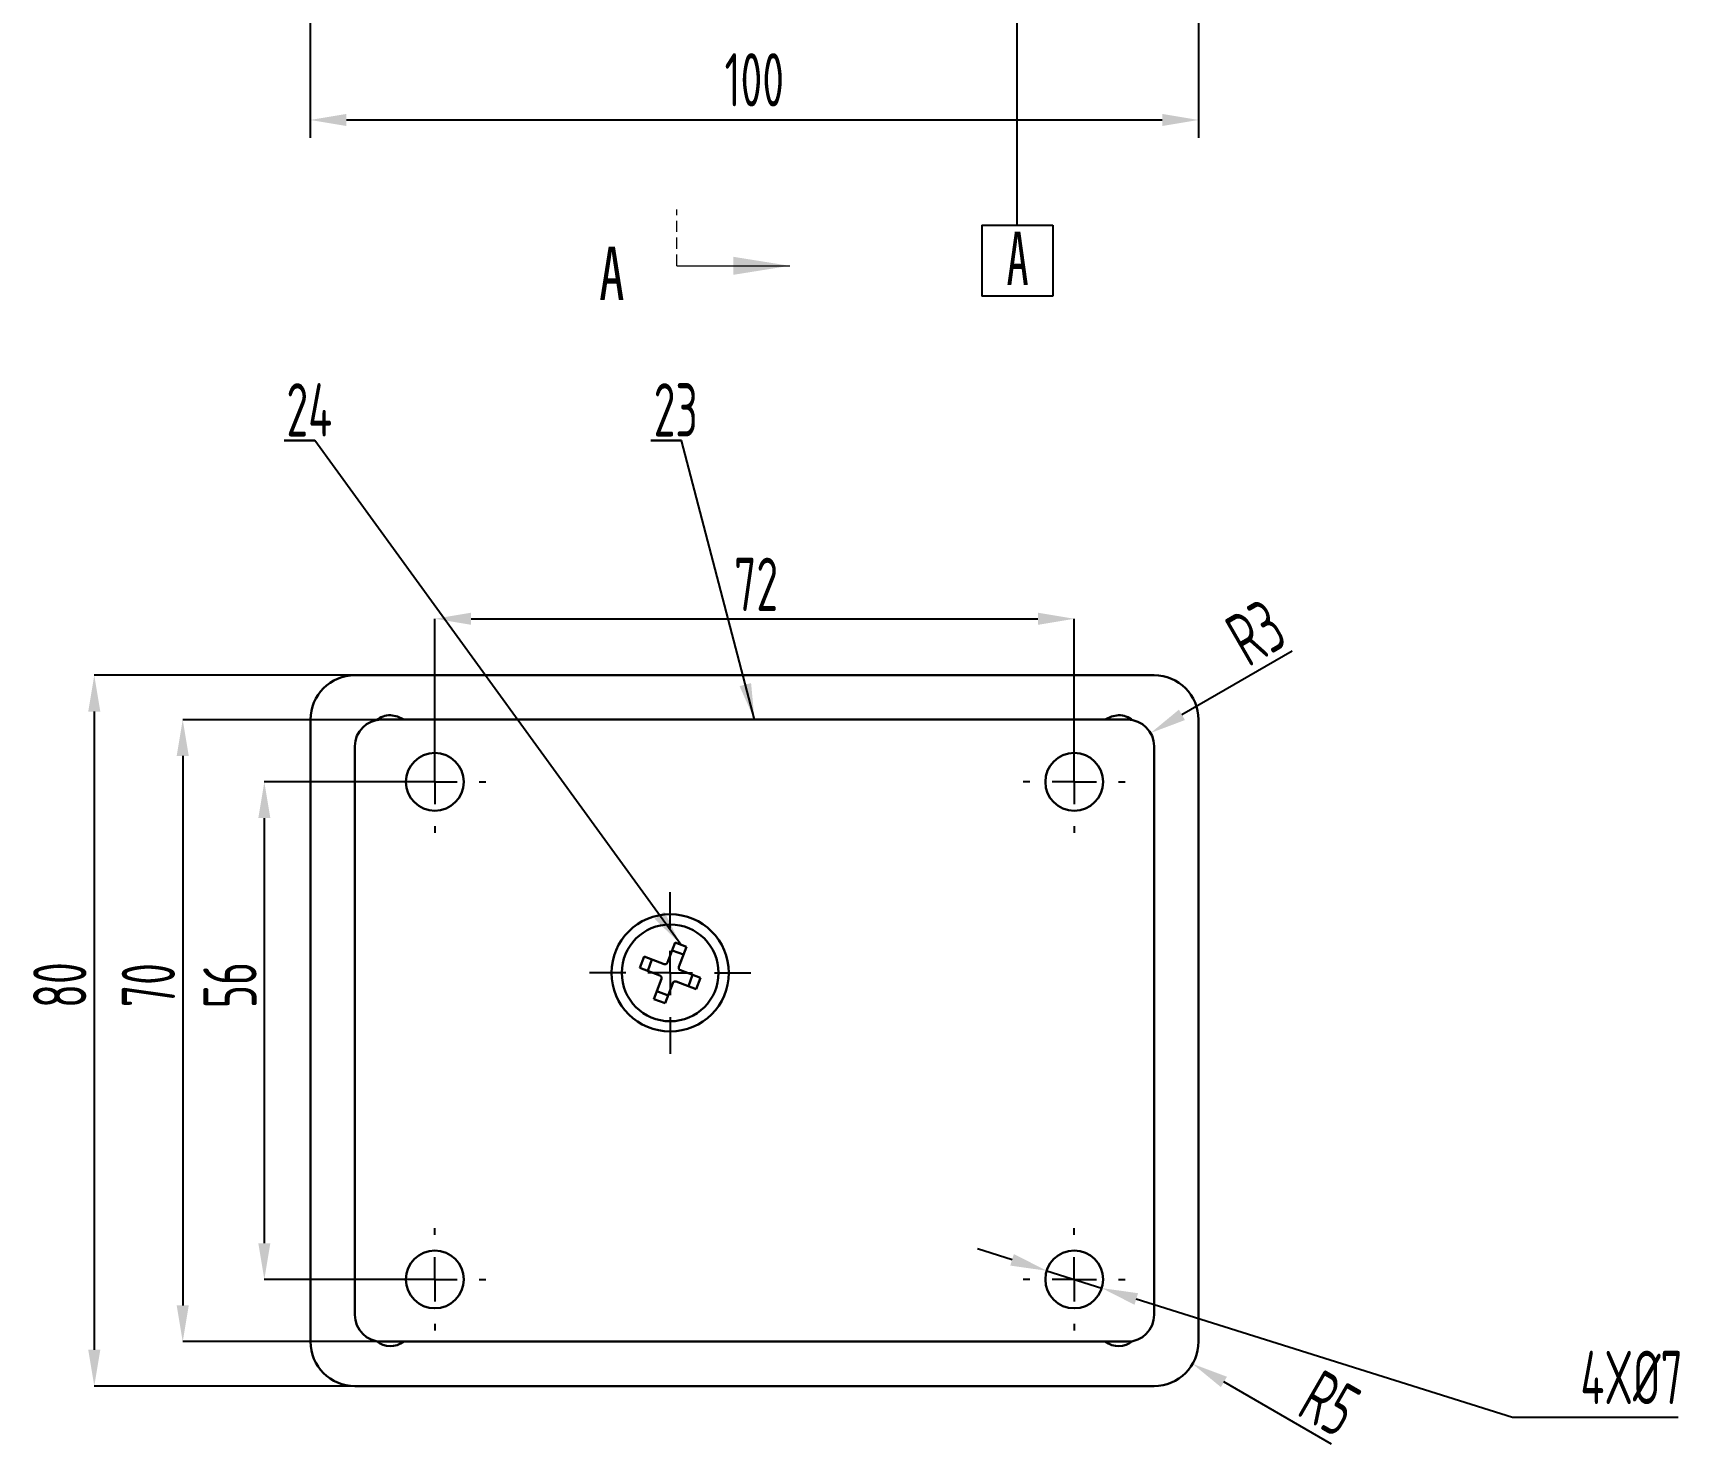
# Model space of a CAD drawing. Header units: millimetres. Extents: x 0 to 2406, y -938 to 757.
# Drawn here: x 1673.2 to 1859, y -911.6 to -752.8 of the extents above; entities that cross this region are included whole.
import ezdxf

# ---------------------------------------------------------------- set-up
doc = ezdxf.new("R2010")
doc.units = ezdxf.units.MM
doc.header["$PDSIZE"] = -1
doc.linetypes.add('HIDDEN', pattern=[1.905, 1.27, -0.635])
doc.layers.add('10', color=7, linetype='Continuous')
doc.styles.add('SLDTEXTSTYLE0', font='TXT', dxfattribs={"width": 0.7, "bigfont": 'bigfont'})
doc.styles.add('SLDTEXTSTYLE2', font='TXT', dxfattribs={"width": 0.7})
doc.styles.add('SLDTEXTSTYLE3', font='TXT', dxfattribs={"width": 0.616667})
doc.dimstyles.new('ISO-25', dxfattribs={"dimtxt": 2.5, "dimasz": 2.5, "dimexe": 1.25, "dimexo": 0.625, "dimtad": 1, "dimtxsty": 'Standard', "dimcen": 2.5, "dimadec": 0, "dimazin": 0, "dimtfac": 1, "dimtmove": 0, "dimatfit": 3, "dimfxl": 1, "dimarcsym": 0})
doc.dimstyles.new('SLDDIMSTYLE2', dxfattribs={"dimtxt": 3.5, "dimasz": 4.08, "dimexe": 0, "dimexo": 0.0625, "dimgap": 0.875, "dimtad": 2, "dimrnd": 1e-09, "dimzin": 12, "dimdsep": 46, "dimtxsty": 'SLDTEXTSTYLE2', "dimsah": 1, "dimcen": 0.09, "dimadec": 0, "dimazin": 3, "dimtfac": 1, "dimtofl": 0, "dimtmove": 0, "dimatfit": 3, "dimfxl": 1, "dimfrac": 2, "dimtolj": 1, "dimtzin": 12, "dimarcsym": 0})
doc.dimstyles.new('SLDDIMSTYLE4', dxfattribs={"dimtxt": 0.18, "dimasz": 4.08, "dimexe": 0, "dimexo": 0.0625, "dimgap": 0, "dimtad": 0, "dimtih": 1, "dimtoh": 1, "dimdec": 0, "dimrnd": 1e-09, "dimzin": 0, "dimdsep": 46, "dimtxsty": 'Standard', "dimsah": 1, "dimcen": 0.09, "dimadec": 0, "dimazin": 0, "dimtfac": 4.08, "dimtdec": 0, "dimtofl": 0, "dimtmove": 0, "dimatfit": 3, "dimfxl": 1, "dimfrac": 2, "dimtolj": 1, "dimtzin": 0, "dimarcsym": 0})
doc.dimstyles.new('SLDDIMSTYLE5', dxfattribs={"dimtxt": 3.5, "dimasz": 4.08, "dimexe": 0, "dimexo": 0.0625, "dimgap": 0.875, "dimtad": 2, "dimrnd": 1e-09, "dimzin": 12, "dimdsep": 46, "dimtxsty": 'SLDTEXTSTYLE2', "dimsah": 1, "dimcen": 0, "dimadec": 0, "dimazin": 3, "dimtfac": 1, "dimtofl": 0, "dimtmove": 0, "dimatfit": 3, "dimfxl": 1, "dimfrac": 2, "dimtolj": 1, "dimtzin": 12, "dimarcsym": 0})

# ---------------------------------------------------------------- blocks, each defined once
blk = doc.blocks.new('*D71')
at = {"layer": '10', "color": 0, "lineweight": -2, "transparency": 16777216}
for p, q in [((1709.37, -825.09), (1680.08, -825.09)), ((1680.08, -829.17), (1680.08, -901.01)), ((1709.37, -905.09), (1680.08, -905.09))]:
    blk.add_line(p, q, dxfattribs=at)
at = {"layer": '10', "color": 0, "transparency": 16777216}
for points in [[(1679.4, -829.17), (1680.76, -829.17), (1680.08, -825.09)], [(1679.4, -901.01), (1680.76, -901.01), (1680.08, -905.09)]]:
    blk.add_solid(points, dxfattribs=at)
at = {"layer": 'Defpoints', "color": 0, "transparency": 16777216}
for p in [(1709.43, -825.09), (1680.08, -905.09), (1709.43, -905.09)]:
    blk.add_point(p, dxfattribs=at)
at = {"layer": '10', "color": 0, "transparency": 16777216, "insert": (1673.2, -859.96), "char_height": 3.5, "width": 3.71, "attachment_point": 2, "rotation": 90, "style": 'SLDTEXTSTYLE2'}
blk.add_mtext('\\A1;{\\Fgbenor|c134;\\H1.71429x;80}', dxfattribs=at)
blk = doc.blocks.new('*D72')
at = {"layer": '10', "color": 0, "lineweight": -2, "transparency": 16777216}
for p, q in [((1712.37, -830.09), (1690.04, -830.09)), ((1690.04, -834.17), (1690.04, -896.01)), ((1712.37, -900.09), (1690.04, -900.09))]:
    blk.add_line(p, q, dxfattribs=at)
at = {"layer": '10', "color": 0, "transparency": 16777216}
for points in [[(1689.36, -834.17), (1690.72, -834.17), (1690.04, -830.09)], [(1689.36, -896.01), (1690.72, -896.01), (1690.04, -900.09)]]:
    blk.add_solid(points, dxfattribs=at)
at = {"layer": 'Defpoints', "color": 0, "transparency": 16777216}
for p in [(1712.43, -830.09), (1690.04, -900.09), (1712.43, -900.09)]:
    blk.add_point(p, dxfattribs=at)
at = {"layer": '10', "color": 0, "transparency": 16777216, "insert": (1683.17, -859.96), "char_height": 3.5, "width": 3.71, "attachment_point": 2, "rotation": 90, "style": 'SLDTEXTSTYLE2'}
blk.add_mtext('\\A1;{\\Fgbenor|c134;\\H1.71429x;70}', dxfattribs=at)
blk = doc.blocks.new('*D73')
at = {"layer": '10', "color": 0, "lineweight": -2, "transparency": 16777216}
blk.add_line((1819.39, -911.61), (1807.29, -904.63), dxfattribs=at)
at = {"layer": '10', "color": 0, "transparency": 16777216}
blk.add_solid([(1807.63, -904.04), (1806.95, -905.21), (1803.76, -902.59)], dxfattribs=at)
at = {"layer": 'Defpoints', "color": 0, "transparency": 16777216}
for p in [(1799.43, -900.09), (1803.76, -902.59)]:
    blk.add_point(p, dxfattribs=at)
at = {"layer": '10', "color": 0, "transparency": 16777216, "insert": (1818.3, -903.04), "char_height": 3.5, "attachment_point": 1, "rotation": 330, "style": 'SLDTEXTSTYLE0'}
blk.add_mtext('\\A1;{\\Fgbenor|c134;\\H1.71429x;R5}', dxfattribs=at)
blk = doc.blocks.new('*D74')
at = {"layer": '10', "color": 0, "lineweight": -2, "transparency": 16777216}
blk.add_line((1814.97, -822.38), (1802.56, -829.55), dxfattribs=at)
at = {"layer": '10', "color": 0, "transparency": 16777216}
blk.add_solid([(1802.22, -828.96), (1802.9, -830.13), (1799.03, -831.59)], dxfattribs=at)
at = {"layer": 'Defpoints', "color": 0, "transparency": 16777216}
for p in [(1799.03, -831.59), (1796.43, -833.09)]:
    blk.add_point(p, dxfattribs=at)
at = {"layer": '10', "color": 0, "transparency": 16777216, "insert": (1807.01, -819.04), "char_height": 3.5, "width": 4.3372, "attachment_point": 1, "rotation": 30, "style": 'SLDTEXTSTYLE2'}
blk.add_mtext('\\A1;{\\Fgbenor|c134;\\H1.71429x;R3}', dxfattribs=at)
blk = doc.blocks.new('*D75')
at = {"layer": '10', "color": 0, "lineweight": -2, "transparency": 16777216}
for p, q in [((1718.43, -837.02), (1718.43, -818.73)), ((1722.51, -818.73), (1786.35, -818.73)), ((1790.43, -837.02), (1790.43, -818.73))]:
    blk.add_line(p, q, dxfattribs=at)
at = {"layer": '10', "color": 0, "transparency": 16777216}
for points in [[(1722.51, -818.05), (1722.51, -819.41), (1718.43, -818.73)], [(1786.35, -818.05), (1786.35, -819.41), (1790.43, -818.73)]]:
    blk.add_solid(points, dxfattribs=at)
at = {"layer": 'Defpoints', "color": 0, "transparency": 16777216}
for p in [(1790.43, -818.73), (1718.43, -837.09), (1790.43, -837.09)]:
    blk.add_point(p, dxfattribs=at)
at = {"layer": '10', "color": 0, "transparency": 16777216, "insert": (1754.61, -811.85), "char_height": 3.5, "attachment_point": 2, "style": 'SLDTEXTSTYLE2'}
blk.add_mtext('\\A1;{\\Fgbenor|c134;\\H1.71429x;72}', dxfattribs=at)
blk = doc.blocks.new('*D76')
at = {"layer": '10', "color": 0, "lineweight": -2, "transparency": 16777216}
for p, q in [((1718.37, -837.09), (1699.23, -837.09)), ((1699.23, -841.17), (1699.23, -889.01)), ((1718.37, -893.09), (1699.23, -893.09))]:
    blk.add_line(p, q, dxfattribs=at)
at = {"layer": '10', "color": 0, "transparency": 16777216}
for points in [[(1698.55, -841.17), (1699.91, -841.17), (1699.23, -837.09)], [(1698.55, -889.01), (1699.91, -889.01), (1699.23, -893.09)]]:
    blk.add_solid(points, dxfattribs=at)
at = {"layer": 'Defpoints', "color": 0, "transparency": 16777216}
for p in [(1718.43, -837.09), (1699.23, -893.09), (1718.43, -893.09)]:
    blk.add_point(p, dxfattribs=at)
at = {"layer": '10', "color": 0, "transparency": 16777216, "insert": (1692.36, -859.96), "char_height": 3.5, "width": 4.1183, "attachment_point": 2, "rotation": 90, "style": 'SLDTEXTSTYLE2'}
blk.add_mtext('\\A1;{\\Fgbenor|c134;\\H1.71429x;56}', dxfattribs=at)
blk = doc.blocks.new('SW_NOTE_0_12')
at = {"layer": '10', "color": 0}
for p, q in [((-3.46, 0), (0, 0)), ((0, 0), (-3.46, 0)), ((-3.46, 0), (0, 0)), ((0, 0), (-3.46, 0)), ((-3.46, 0), (0, 0)), ((0, 0), (-3.46, 0))]:
    blk.add_line(p, q, dxfattribs=at)
at = {"layer": '10', "color": 0, "insert": (-0.64, 6.45), "char_height": 6, "attachment_point": 2, "style": 'SLDTEXTSTYLE2'}
blk.add_mtext('{\\Fgbenor|c0;24}', dxfattribs=at)
blk = doc.blocks.new('SW_NOTE_0_13')
at = {"layer": '10', "color": 0}
for p, q in [((-3.46, 0), (0, 0)), ((0, 0), (-3.46, 0)), ((-3.46, 0), (0, 0)), ((0, 0), (-3.46, 0)), ((-3.46, 0), (0, 0)), ((0, 0), (-3.46, 0))]:
    blk.add_line(p, q, dxfattribs=at)
at = {"layer": '10', "color": 0, "insert": (-0.64, 6.45), "char_height": 6, "attachment_point": 2, "style": 'SLDTEXTSTYLE2'}
blk.add_mtext('{\\Fgbenor|c0;23}', dxfattribs=at)
blk = doc.blocks.new('SW_CENTERMARKSYMBOL_0')
at = {"layer": '10', "color": 0}
for p, q in [((0, 5), (0, 5.75)), ((0, 0), (0, 2.5)), ((-5, 0), (-5.75, 0)), ((0, 0), (-2.5, 0)), ((0, 0), (0, -2.5)), ((0, 0), (2.5, 0)), ((5, 0), (5.75, 0)), ((0, -5), (0, -5.75))]:
    blk.add_line(p, q, dxfattribs=at)
blk = doc.blocks.new('SW_CENTERMARKSYMBOL_1')
at = {"layer": '10', "color": 0}
for p, q in [((0, 5), (0, 5.75)), ((0, 0), (0, 2.5)), ((-5, 0), (-5.75, 0)), ((0, 0), (-2.5, 0)), ((0, 0), (0, -2.5)), ((0, 0), (2.5, 0)), ((5, 0), (5.75, 0)), ((0, -5), (0, -5.75))]:
    blk.add_line(p, q, dxfattribs=at)
blk = doc.blocks.new('SW_CENTERMARKSYMBOL_2')
at = {"layer": '10', "color": 0}
for p, q in [((0, 5), (0, 5.75)), ((0, 0), (0, 2.5)), ((-5, 0), (-5.75, 0)), ((0, 0), (-2.5, 0)), ((0, 0), (0, -2.5)), ((0, 0), (2.5, 0)), ((5, 0), (5.75, 0)), ((0, -5), (0, -5.75))]:
    blk.add_line(p, q, dxfattribs=at)
blk = doc.blocks.new('SW_CENTERMARKSYMBOL_3')
at = {"layer": '10', "color": 0}
for p, q in [((0, 5), (0, 5.75)), ((0, 0), (0, 2.5)), ((-5, 0), (-5.75, 0)), ((0, 0), (-2.5, 0)), ((0, 0), (0, -2.5)), ((0, 0), (2.5, 0)), ((5, 0), (5.75, 0)), ((0, -5), (0, -5.75))]:
    blk.add_line(p, q, dxfattribs=at)
blk = doc.blocks.new('SW_CENTERMARKSYMBOL_4')
at = {"layer": '10', "color": 0}
for p, q in [((0, 5), (0, 9.1)), ((0, 0), (0, 2.5)), ((-5, 0), (-9.1, 0)), ((0, 0), (-2.5, 0)), ((0, 0), (0, -2.5)), ((0, 0), (2.5, 0)), ((5, 0), (9.1, 0)), ((0, -5), (0, -9.1))]:
    blk.add_line(p, q, dxfattribs=at)
blk = doc.blocks.new('*D62')
at = {"color": 0, "lineweight": -2, "transparency": 16777216}
for p, q in [((1783.44, -890.88), (1779.55, -889.66)), ((1787.33, -892.11), (1793.53, -894.06)), ((1839.79, -908.64), (1797.42, -895.29)), ((1858.45, -908.64), (1839.79, -908.64))]:
    blk.add_line(p, q, dxfattribs=at)
at = {"color": 0, "transparency": 16777216}
for points in [[(1783.64, -890.23), (1783.23, -891.53), (1787.33, -892.11)], [(1797.62, -894.64), (1797.22, -895.94), (1793.53, -894.06)]]:
    blk.add_solid(points, dxfattribs=at)
at = {"layer": 'Defpoints', "color": 0, "transparency": 16777216}
for p in [(1787.33, -892.11), (1793.53, -894.06)]:
    blk.add_point(p, dxfattribs=at)
at = {"color": 0, "transparency": 16777216, "insert": (1853.2, -904.12), "char_height": 3.5, "attachment_point": 5, "style": 'SLDTEXTSTYLE0'}
blk.add_mtext('{\\Fgbenor|c134;\\H1.71429x;4X\\Fgbenor|c0;%%C\\Fgbenor|c134;7}', dxfattribs=at)
blk = doc.blocks.new('*D63')
at = {"color": 0, "lineweight": -2, "transparency": 16777216}
for p, q in [((1704.4, -742.46), (1704.4, -764.59)), ((1804.43, -742.46), (1804.43, -764.59)), ((1708.48, -762.59), (1800.35, -762.59))]:
    blk.add_line(p, q, dxfattribs=at)
at = {"color": 0, "transparency": 16777216}
for points in [[(1708.48, -761.91), (1708.48, -763.27), (1704.4, -762.59)], [(1800.35, -761.91), (1800.35, -763.27), (1804.43, -762.59)]]:
    blk.add_solid(points, dxfattribs=at)
at = {"layer": 'Defpoints', "color": 0, "transparency": 16777216}
for p in [(1704.4, -742.46), (1804.43, -742.46), (1804.43, -762.59)]:
    blk.add_point(p, dxfattribs=at)
at = {"color": 0, "transparency": 16777216, "insert": (1754.41, -758.07), "char_height": 3.5, "attachment_point": 5, "style": 'SLDTEXTSTYLE0'}
blk.add_mtext('{\\Fgbenor|c134;\\H1.71429x;100}', dxfattribs=at)

msp = doc.modelspace()

# ---------------------------------------------------------------- linework, layer by layer
for p, q in [((1784.0154796, -774.4166149), (1784.0154796, -749.4166149)), ((1780.0154796, -774.4166149), (1780.0154796, -782.4166149)), ((1780.0154796, -774.4166149), (1788.0154796, -774.4166149)), ((1788.0154796, -774.4166149), (1788.0154796, -782.4166149)), ((1788.0154796, -782.4166149), (1780.0154796, -782.4166149))]:
    msp.add_line(p, q)
at = {"color": 7, "linetype": 'HIDDEN', "lineweight": 18}
msp.add_line((1745.6880883, -779.0044928), (1745.6880883, -772.6544928), dxfattribs=at)
at = {"color": 7, "linetype": 'Continuous', "lineweight": 18}
msp.add_line((1745.6880883, -779.0044928), (1758.3880883, -779.0044928), dxfattribs=at)
at = {"color": 7, "linetype": 'Continuous', "lineweight": 30}
for p, q in [((1799.4289053, -825.0851052), (1709.4289053, -825.0851052)), ((1704.4289053, -830.0851052), (1704.4289053, -900.0851052)), ((1796.4289053, -830.0851052), (1712.4289053, -830.0851052)), ((1804.4289053, -900.0851052), (1804.4289053, -830.0851052)), ((1709.4289053, -833.0851052), (1709.4289053, -897.0851052)), ((1799.4289053, -897.0851052), (1799.4289053, -833.0851052)), ((1744.6368042, -857.4286118), (1745.4875061, -855.1630641)), ((1745.1526291, -856.0548922), (1746.4258294, -856.5329726)), ((1745.4875061, -855.1630641), (1746.7607064, -855.6411445)), ((1746.7607064, -855.6411445), (1745.9100046, -857.9066922)), ((1741.5068642, -858.0265044), (1741.9849446, -856.7533041)), ((1743.7724119, -858.8772063), (1741.5068642, -858.0265044)), ((1741.9849446, -856.7533041), (1744.2504923, -857.6040059)), ((1742.3986923, -858.3613814), (1742.8767727, -857.0881811)), ((1746.0853987, -858.2930041), (1748.3509464, -859.1437059)), ((1743.0971042, -861.5290659), (1743.947806, -859.2635182)), ((1745.2210064, -859.7415986), (1744.3703046, -862.0071463)), ((1747.872866, -860.4169063), (1745.6073183, -859.5662045)), ((1747.4591183, -858.8088289), (1746.9810379, -860.0820293)), ((1748.3509464, -859.1437059), (1747.872866, -860.4169063)), ((1744.3703046, -862.0071463), (1743.0971042, -861.5290659)), ((1744.7051816, -861.1153182), (1743.4319812, -860.6372378)), ((1712.4289053, -900.0851052), (1796.4289053, -900.0851052)), ((1709.4289053, -905.0851052), (1799.4289053, -905.0851052))]:
    msp.add_line(p, q, dxfattribs=at)
at = {"color": 7, "linetype": 'Continuous', "lineweight": 30, "flags": 128}
for points in [[(1714.9289053, -830.0851052), (1714.240654, -829.7205621), (1713.4289053, -829.5851052)], [(1795.4289053, -829.5851052), (1794.6171566, -829.7205621), (1793.9289053, -830.0851052)]]:
    msp.add_lwpolyline(points, dxfattribs=at)
at = {"color": 7, "linetype": 'Continuous', "lineweight": 30}
for centre, radius in [((1718.4289053, -837.0851052), 3.25), ((1790.4289053, -837.0851052), 3.25), ((1744.9289053, -858.5851052), 6.6), ((1744.9289053, -858.5851052), 5.45), ((1718.4289053, -893.0851052), 3.25), ((1790.4289053, -893.0851052), 3.25)]:
    msp.add_circle(centre, radius, dxfattribs=at)
for centre, radius, start, end in [((1709.4289053, -830.0851052), 5, 90, 180), ((1799.4289053, -830.0851052), 5, 0, 90), ((1712.4289053, -833.0851052), 3, 90, 180), ((1713.4289053, -832.0851052), 2.5, 90, 128.911412167), ((1795.4289053, -832.0851052), 2.5, 51.08858784, 90), ((1796.4289053, -833.0851052), 3, 0, 90), ((1744.3559512, -857.3231529), 0.3, 249.419093871, 339.419093871), ((1746.1908576, -858.0121511), 0.3, 159.419093871, 249.419093871), ((1743.666953, -859.1580593), 0.3, 339.419093871, 69.419093871), ((1745.5018594, -859.8470575), 0.3, 69.419093871, 159.419093871), ((1712.4289053, -897.0851052), 3, 180, 270), ((1796.4289053, -897.0851052), 3, 270, 0), ((1709.4289053, -900.0851052), 5, 180, 270), ((1713.4289053, -898.0851052), 2.5, 231.08858784, 306.869897646), ((1795.4289053, -898.0851052), 2.5, 233.130102354, 308.911412164), ((1799.4289053, -900.0851052), 5, 270, 0)]:
    msp.add_arc(centre, radius, start, end, dxfattribs=at)
at = {"color": 7, "linetype": 'Continuous', "lineweight": 18}
msp.add_solid([(1758.3880883, -779.0044928), (1752.0380883, -777.9884928), (1752.0380883, -780.0204928)], dxfattribs=at)

# ---------------------------------------------------------------- block references
at = {"layer": '10'}
for name, p in [('SW_NOTE_0_12', (1704.9305249, -798.6697461)), ('SW_NOTE_0_13', (1746.1990587, -798.6697461))]:
    msp.add_blockref(name, p, dxfattribs=at)
at = {"layer": '10', "lineweight": 30}
for name, p in [('SW_CENTERMARKSYMBOL_2', (1718.4289053, -837.0851052)), ('SW_CENTERMARKSYMBOL_1', (1790.4289053, -837.0851052)), ('SW_CENTERMARKSYMBOL_4', (1744.9289053, -858.5851052)), ('SW_CENTERMARKSYMBOL_3', (1718.4289053, -893.0851052)), ('SW_CENTERMARKSYMBOL_0', (1790.4289053, -893.0851052))]:
    msp.add_blockref(name, p, dxfattribs=at)

# ---------------------------------------------------------------- texts
at = {"color": 7, "linetype": 'Continuous', "char_height": 6, "attachment_point": 1}
for insert, style in [((1782.7970376, -775.1774158), 'SLDTEXTSTYLE3'), ((1736.9292697, -776.8384744), 'SLDTEXTSTYLE2')]:
    msp.add_mtext('A', dxfattribs=dict(at, insert=insert, style=style))

# ---------------------------------------------------------------- dimensions: what is measured, and where the dimension line sits
dim = msp.add_linear_dim(base=(1804.4289053, -762.5903686), p1=(1704.3953365, -742.4644928), p2=(1804.4289053, -742.4644928), text='{\\Fgbenor|c134;\\H1.71429x;100}', dimstyle='ISO-25', override={"dimtxt": 3.5, "dimasz": 4.08, "dimexe": 2, "dimexo": 0, "dimgap": 1.524, "dimtih": 1, "dimtoh": 1, "dimzin": 0, "dimtxsty": 'SLDTEXTSTYLE0', "dimadec": 2, "dimtzin": 0})
dim.commit()
dim.dimension.update_dxf_attribs({"geometry": '*D63', "text_midpoint": (1754.4121209, -758.0663611)})
dim = msp.add_diameter_dim_2p(p1=(1787.3291848, -892.1082569), p2=(1793.5286259, -894.0619534), text='{\\Fgbenor|c134;\\H1.71429x;4X\\Fgbenor|c0;%%C\\Fgbenor|c134;7}', dimstyle='ISO-25', override={"dimtxt": 3.5, "dimasz": 4.08, "dimexe": 2, "dimexo": 0, "dimgap": 1.524, "dimtih": 1, "dimtoh": 1, "dimzin": 0, "dimtxsty": 'SLDTEXTSTYLE0', "dimadec": 2, "dimtzin": 0})
dim.commit()
dim.dimension.update_dxf_attribs({"geometry": '*D62', "text_midpoint": (1853.1954537, -908.6422015), "dimtype": 163})
at = {"layer": '10'}
dim = msp.add_linear_dim(base=(1790.4289053, -818.7256782), p1=(1718.4289053, -837.0851052), p2=(1790.4289053, -837.0851052), text='{\\Fgbenor|c134;\\H1.71429x;<>}', dimstyle='SLDDIMSTYLE2', dxfattribs=at)
dim.commit()
dim.dimension.update_dxf_attribs({"geometry": '*D75', "text_midpoint": (1754.6070404, -818.7256782), "dimtype": 160})
dim = msp.add_radius_dim(center=(1796.4289053, -833.0851052), mpoint=(1799.0269815, -831.5851052), text='{\\Fgbenor|c134;\\H1.71429x;<>}', dimstyle='SLDDIMSTYLE5', dxfattribs=at)
dim.commit()
dim.dimension.update_dxf_attribs({"geometry": '*D74', "text_midpoint": (1812.3285152, -823.9054612), "dimtype": 164})
for base, p1, p2, picture, middle in [((1680.075022, -905.0851052), (1709.4289053, -825.0851052), (1709.4289053, -905.0851052), '*D71', (1680.075022, -859.9639356)), ((1690.0449432, -900.0851052), (1712.4289053, -830.0851052), (1712.4289053, -900.0851052), '*D72', (1690.0449432, -859.9639356)), ((1699.2308325, -893.0851052), (1718.4289053, -837.0851052), (1718.4289053, -893.0851052), '*D76', (1699.2308325, -859.9639356))]:
    dim = msp.add_linear_dim(base=base, p1=p1, p2=p2, angle=90, text='{\\Fgbenor|c134;\\H1.71429x;<>}', dimstyle='SLDDIMSTYLE2', dxfattribs=at)
    dim.commit()
    dim.dimension.update_dxf_attribs({"geometry": picture, "text_midpoint": middle, "dimtype": 160})
dim = msp.add_radius_dim(center=(1799.4289053, -900.0851052), mpoint=(1803.7590323, -902.5851052), text='{\\Fgbenor|c134;\\H1.71429x;<>}', dimstyle='SLDDIMSTYLE5', override={"dimtxsty": 'SLDTEXTSTYLE0'}, dxfattribs=at)
dim.commit()
dim.dimension.update_dxf_attribs({"geometry": '*D73', "text_midpoint": (1816.7474333, -910.083962), "dimtype": 164})

# ---------------------------------------------------------------- leaders
for points in [[(1746.1241062, -855.4021043), (1704.9305249, -798.6697461)], [(1754.4289053, -830.0851052), (1746.1990587, -798.6697461)]]:
    msp.add_leader(points, dimstyle='SLDDIMSTYLE4', dxfattribs=at)

doc.saveas('drawing.dxf')
